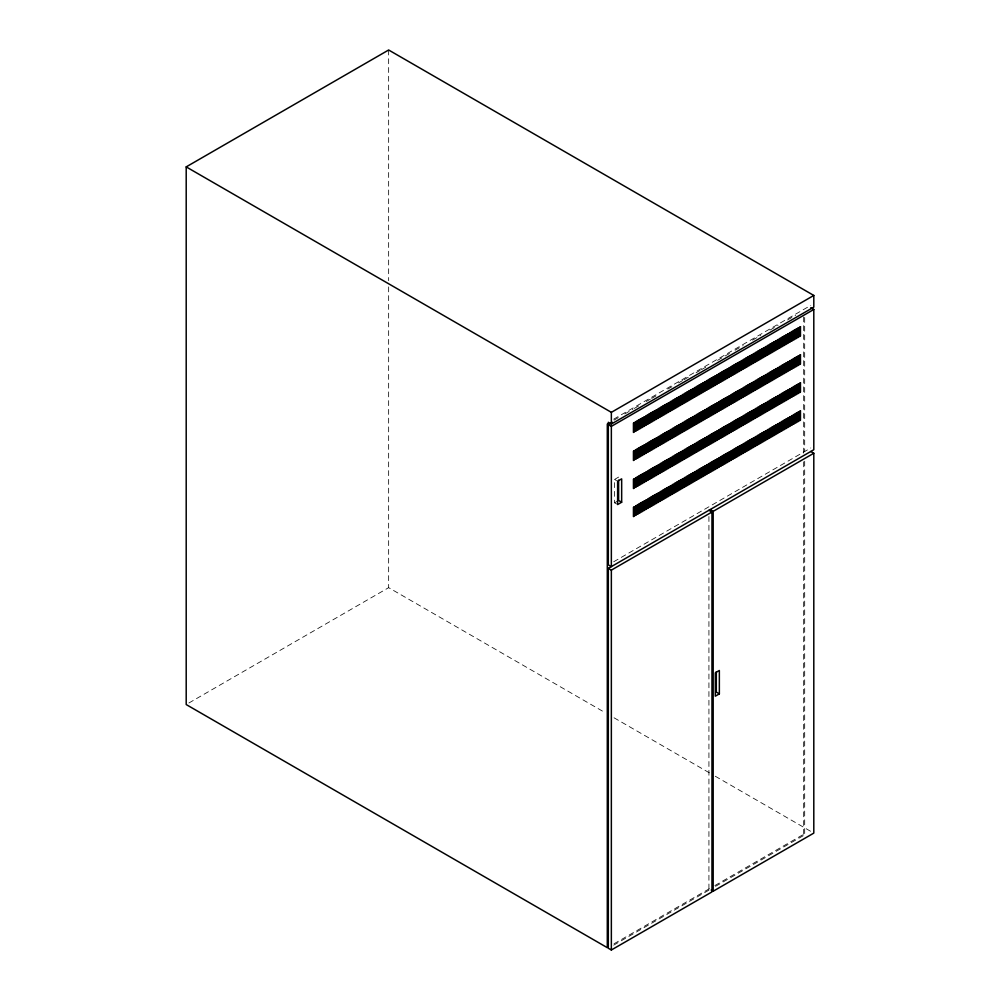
<?xml version="1.0" encoding="UTF-8"?>
<svg xmlns="http://www.w3.org/2000/svg" width="1000" height="1000" viewBox="0 0 1000 1000"><rect width="100%" height="100%" fill="white"/><g stroke="black" fill="none" stroke-linecap="round" stroke-linejoin="round"><path stroke-width="0.75" stroke-dasharray="5 3.75" d="M613.713 419.15L810.763 305.387M614.025 420.138L619.4 417.038M624.788 413.925L632.85 409.263M634.2 408.488L640.925 404.613M646.3 401.5L650.337 399.175M651.688 398.4L658.413 394.513M667.825 389.075L671.862 386.75M678.587 382.863L682.625 380.538M683.962 379.762L689.35 376.65M696.075 372.775L700.1 370.438M701.45 369.663L708.175 365.788M717.588 360.35L729.7 353.363M735.075 350.25L743.15 345.588M752.562 340.15L760.625 335.5M770.05 330.062L778.112 325.4M787.525 319.962L795.6 315.312M188.9 702.987L388.65 587.663L604.6 712.337M616.6 503.975L614.587 502.8L614.587 479.425L618.625 477.088M614.587 502.8L618.625 500.462M613.688 561.763L810.763 447.987M614.025 943.775L709.525 888.65M714.9 885.537L803.675 834.287L804.688 834.875L804.688 461.225M613.675 945.15L710.138 889.45M715.537 886.338L804.688 834.875M614.587 479.425L616.6 480.6M614.05 717.8L709.875 773.112M715.275 776.237L811.1 831.562M804.688 317.462L804.688 451.488M803.675 316.875L803.675 454.025M803.675 461.812L803.675 834.287M708.925 516.512L708.925 890.163M388.65 50L388.65 280.65M388.65 286.887L388.65 587.663"/><path stroke-width="1.5" d="M611.35 426.362L607.3 424.025L607.3 947.663L186.2 704.55L186.2 166.887L388.65 50L813.8 295.45L813.8 307.137L611.35 424.025L608.312 422.275L608.312 564.862L611.35 566.625L611.35 426.362L813.8 309.475L813.8 449.738L608.312 568.375L608.312 948.25L611.35 950L711.963 891.912L711.963 512.038L708.925 510.288M186.2 166.887L611.35 412.337L813.8 295.45M608.312 424.613L612.35 422.275M621.663 502.225L617.612 504.562L617.612 481.188L621.663 478.85L621.663 502.225L618.625 500.462L618.625 480.213M608.312 568.375L611.35 570.125L711.963 512.038M710.138 509.588L713.175 511.337L813.8 453.25L813.8 833.112L713.175 891.213L711.15 890.037M719.35 693.85L715.3 696.188L715.3 672.812L719.35 670.475L719.35 693.85L716.312 692.1L716.312 671.838M810.763 307.725L813.8 309.475M810.763 451.488L813.8 453.25M713.175 511.337L713.175 891.213M611.35 412.337L611.35 424.025M611.35 570.125L611.35 950M634.45 422.512L633.438 423.1L633.438 432.45L634.45 431.863L634.45 422.512M636.475 421.35L635.462 421.938L635.462 431.287L636.475 430.7L636.475 421.35M638.5 420.175L637.487 420.763L637.487 430.112L638.5 429.525L638.5 420.175M640.525 419.012L639.513 419.6L639.513 428.95L640.525 428.363L640.525 419.012M642.55 417.837L641.538 418.425L641.538 427.775L642.55 427.188L642.55 417.837M644.575 416.675L643.562 417.25L643.562 426.613L644.575 426.025L644.575 416.675M646.6 415.5L645.588 416.087L645.588 425.438L646.6 424.85L646.6 415.5M648.625 414.338L647.613 414.913L647.613 424.275L648.625 423.688L648.625 414.338M650.65 413.162L649.638 413.75L649.638 423.1L650.65 422.512L650.65 413.162M652.675 412L651.663 412.575L651.663 421.938L652.675 421.35L652.675 412M654.7 410.825L653.688 411.413L653.688 420.763L654.7 420.175L654.7 410.825M656.725 409.663L655.713 410.238L655.713 419.6L656.725 419.012L656.725 409.663M658.75 408.488L657.738 409.075L657.738 418.425L658.75 417.837L658.75 408.488M660.775 407.325L659.762 407.9L659.762 417.262L660.775 416.675L660.775 407.325M662.8 406.15L661.787 406.737L661.787 416.087L662.8 415.5L662.8 406.15M664.825 404.988L663.812 405.562L663.812 414.913L664.825 414.338L664.825 404.988M666.85 403.812L665.837 404.4L665.837 413.75L666.85 413.162L666.85 403.812M668.875 402.65L667.862 403.225L667.862 412.575L668.875 412L668.875 402.65M670.9 401.475L669.887 402.062L669.887 411.413L670.9 410.825L670.9 401.475M672.925 400.312L671.912 400.887L671.912 410.238L672.925 409.663L672.925 400.312M674.95 399.137L673.938 399.725L673.938 409.075L674.95 408.488L674.95 399.137M676.975 397.975L675.962 398.55L675.962 407.9L676.975 407.325L676.975 397.975M679 396.8L677.987 397.388L677.987 406.737L679 406.15L679 396.8M681.012 395.637L680 396.213L680 405.562L681.012 404.988L681.012 395.637M683.037 394.462L682.025 395.05L682.025 404.4L683.037 403.812L683.037 394.462M685.062 393.3L684.05 393.875L684.05 403.225L685.062 402.65L685.062 393.3M687.087 392.125L686.075 392.713L686.075 402.062L687.087 401.475L687.087 392.125M689.112 390.962L688.1 391.538L688.1 400.887L689.112 400.312L689.112 390.962M691.137 389.787L690.125 390.375L690.125 399.725L691.137 399.137L691.137 389.787M693.162 388.625L692.15 389.2L692.15 398.55L693.162 397.975L693.162 388.625M695.188 387.45L694.175 388.038L694.175 397.388L695.188 396.8L695.188 387.45M697.212 386.287L696.2 386.863L696.2 396.213L697.212 395.637L697.212 386.287M699.237 385.112L698.225 385.7L698.225 395.05L699.237 394.462L699.237 385.112M701.263 383.95L700.25 384.525L700.25 393.875L701.263 393.3L701.263 383.95M703.288 382.775L702.275 383.363L702.275 392.713L703.288 392.125L703.288 382.775M705.312 381.613L704.3 382.188L704.3 391.538L705.312 390.962L705.312 381.613M707.337 380.438L706.325 381.025L706.325 390.375L707.337 389.787L707.337 380.438M709.362 379.275L708.35 379.85L708.35 389.2L709.362 388.625L709.362 379.275M711.388 378.1L710.375 378.688L710.375 388.038L711.388 387.45L711.388 378.1M713.413 376.938L712.4 377.512L712.4 386.863L713.413 386.287L713.413 376.938M715.438 375.763L714.425 376.35L714.425 385.7L715.438 385.112L715.438 375.763M717.463 374.6L716.45 375.175L716.45 384.525L717.463 383.95L717.463 374.6M719.488 373.425L718.475 374.012L718.475 383.363L719.488 382.775L719.488 373.425M721.513 372.262L720.5 372.837L720.5 382.188L721.513 381.613L721.513 372.262M723.538 371.087L722.525 371.675L722.525 381.025L723.538 380.438L723.538 371.087M725.562 369.925L724.55 370.5L724.55 379.85L725.562 379.275L725.562 369.925M727.588 368.75L726.575 369.338L726.575 378.688L727.588 378.1L727.588 368.75M729.6 367.575L728.587 368.162L728.587 377.512L729.6 376.938L729.6 367.575M731.625 366.413L730.612 367L730.612 376.35L731.625 375.763L731.625 366.413M733.65 365.238L732.638 365.825L732.638 375.175L733.65 374.6L733.65 365.238M735.675 364.075L734.663 364.663L734.663 374.012L735.675 373.425L735.675 364.075M737.7 362.9L736.688 363.488L736.688 372.837L737.7 372.262L737.7 362.9M739.725 361.737L738.713 362.325L738.713 371.675L739.725 371.087L739.725 361.737M741.75 360.562L740.738 361.15L740.738 370.5L741.75 369.925L741.75 360.562M743.775 359.4L742.763 359.988L742.763 369.338L743.775 368.75L743.775 359.4M745.8 358.225L744.788 358.812L744.788 368.162L745.8 367.587L745.8 358.225M747.825 357.062L746.812 357.65L746.812 367L747.825 366.413L747.825 357.062M749.85 355.887L748.838 356.475L748.838 365.825L749.85 365.238L749.85 355.887M751.875 354.725L750.863 355.312L750.863 364.663L751.875 364.075L751.875 354.725M753.9 353.55L752.887 354.137L752.887 363.488L753.9 362.9L753.9 353.55M755.925 352.388L754.912 352.975L754.912 362.325L755.925 361.737L755.925 352.388M757.95 351.213L756.938 351.8L756.938 361.15L757.95 360.562L757.95 351.213M759.975 350.05L758.962 350.637L758.962 359.988L759.975 359.4L759.975 350.05M762 348.875L760.987 349.462L760.987 358.812L762 358.225L762 348.875M764.025 347.713L763.012 348.3L763.012 357.65L764.025 357.062L764.025 347.713M766.05 346.538L765.037 347.125L765.037 356.475L766.05 355.887L766.05 346.538M768.075 345.375L767.062 345.962L767.062 355.312L768.075 354.725L768.075 345.375M770.1 344.2L769.087 344.787L769.087 354.137L770.1 353.55L770.1 344.2M772.125 343.038L771.112 343.625L771.112 352.975L772.125 352.388L772.125 343.038M774.15 341.863L773.138 342.45L773.138 351.8L774.15 351.213L774.15 341.863M776.175 340.7L775.163 341.287L775.163 350.637L776.175 350.05L776.175 340.7M778.188 339.525L777.175 340.112L777.175 349.462L778.188 348.875L778.188 339.525M780.212 338.363L779.2 338.95L779.2 348.3L780.212 347.713L780.212 338.363M782.237 337.188L781.225 337.775L781.225 347.125L782.237 346.538L782.237 337.188M784.262 336.025L783.25 336.613L783.25 345.962L784.262 345.375L784.262 336.025M786.287 334.85L785.275 335.438L785.275 344.787L786.287 344.2L786.287 334.85M788.312 333.688L787.3 334.275L787.3 343.625L788.312 343.038L788.312 333.688M790.337 332.512L789.325 333.1L789.325 342.45L790.337 341.863L790.337 332.512M792.362 331.35L791.35 331.938L791.35 341.287L792.362 340.7L792.362 331.35M794.388 330.175L793.375 330.763L793.375 340.112L794.388 339.525L794.388 330.175M796.413 329.012L795.4 329.6L795.4 338.95L796.413 338.363L796.413 329.012M798.438 327.837L797.425 328.425L797.425 337.775L798.438 337.188L798.438 327.837M800.462 326.675L799.45 327.262L799.45 336.613L800.462 336.025L800.462 326.675M634.45 450.562L633.438 451.15L633.438 460.5L634.45 459.913L634.45 450.562M636.475 449.4L635.462 449.988L635.462 459.338L636.475 458.75L636.475 449.4M638.5 448.225L637.487 448.812L637.487 458.162L638.5 457.575L638.5 448.225M640.525 447.062L639.513 447.65L639.513 457L640.525 456.413L640.525 447.062M642.55 445.887L641.538 446.475L641.538 455.825L642.55 455.238L642.55 445.887M644.575 444.725L643.562 445.312L643.562 454.663L644.575 454.075L644.575 444.725M646.6 443.55L645.588 444.137L645.588 453.488L646.6 452.9L646.6 443.55M648.625 442.388L647.613 442.975L647.613 452.325L648.625 451.737L648.625 442.388M650.65 441.213L649.638 441.8L649.638 451.15L650.65 450.562L650.65 441.213M652.675 440.05L651.663 440.637L651.663 449.988L652.675 449.4L652.675 440.05M654.7 438.875L653.688 439.462L653.688 448.812L654.7 448.225L654.7 438.875M656.725 437.713L655.713 438.3L655.713 447.65L656.725 447.062L656.725 437.713M658.75 436.538L657.738 437.125L657.738 446.475L658.75 445.887L658.75 436.538M660.775 435.375L659.762 435.962L659.762 445.312L660.775 444.725L660.775 435.375M662.8 434.2L661.787 434.787L661.787 444.137L662.8 443.55L662.8 434.2M664.825 433.038L663.812 433.625L663.812 442.975L664.825 442.388L664.825 433.038M666.85 431.863L665.837 432.45L665.837 441.8L666.85 441.213L666.85 431.863M668.875 430.7L667.862 431.287L667.862 440.637L668.875 440.05L668.875 430.7M670.9 429.525L669.887 430.112L669.887 439.462L670.9 438.875L670.9 429.525M672.925 428.363L671.912 428.95L671.912 438.3L672.925 437.713L672.925 428.363M674.95 427.188L673.938 427.775L673.938 437.125L674.95 436.538L674.95 427.188M676.975 426.025L675.962 426.613L675.962 435.962L676.975 435.375L676.975 426.025M679 424.85L677.987 425.438L677.987 434.787L679 434.2L679 424.85M681.012 423.688L680 424.275L680 433.625L681.012 433.038L681.012 423.688M683.037 422.512L682.025 423.1L682.025 432.45L683.037 431.863L683.037 422.512M685.062 421.35L684.05 421.938L684.05 431.287L685.062 430.7L685.062 421.35M687.087 420.175L686.075 420.763L686.075 430.112L687.087 429.525L687.087 420.175M689.112 419.012L688.1 419.6L688.1 428.95L689.112 428.363L689.112 419.012M691.137 417.837L690.125 418.425L690.125 427.775L691.137 427.188L691.137 417.837M693.162 416.675L692.15 417.262L692.15 426.613L693.162 426.025L693.162 416.675M695.188 415.5L694.175 416.087L694.175 425.438L695.188 424.85L695.188 415.5M697.212 414.338L696.2 414.925L696.2 424.275L697.212 423.688L697.212 414.338M699.237 413.162L698.225 413.75L698.225 423.1L699.237 422.512L699.237 413.162M701.263 412L700.25 412.575L700.25 421.938L701.263 421.35L701.263 412M703.288 410.825L702.275 411.413L702.275 420.763L703.288 420.175L703.288 410.825M705.312 409.663L704.3 410.238L704.3 419.6L705.312 419.012L705.312 409.663M707.337 408.488L706.325 409.075L706.325 418.425L707.337 417.837L707.337 408.488M709.362 407.325L708.35 407.9L708.35 417.262L709.362 416.675L709.362 407.325M711.388 406.15L710.375 406.737L710.375 416.087L711.388 415.5L711.388 406.15M713.413 404.988L712.4 405.562L712.4 414.925L713.413 414.338L713.413 404.988M715.438 403.812L714.425 404.4L714.425 413.75L715.438 413.162L715.438 403.812M717.463 402.65L716.45 403.225L716.45 412.587L717.463 412L717.463 402.65M719.488 401.475L718.475 402.062L718.475 411.413L719.488 410.825L719.488 401.475M721.513 400.312L720.5 400.887L720.5 410.238L721.513 409.663L721.513 400.312M723.538 399.137L722.525 399.725L722.525 409.075L723.538 408.488L723.538 399.137M725.562 397.975L724.55 398.55L724.55 407.9L725.562 407.325L725.562 397.975M727.588 396.8L726.575 397.388L726.575 406.737L727.588 406.15L727.588 396.8M729.6 395.637L728.587 396.213L728.587 405.562L729.6 404.988L729.6 395.637M731.625 394.462L730.612 395.05L730.612 404.4L731.625 403.812L731.625 394.462M733.65 393.3L732.638 393.875L732.638 403.225L733.65 402.65L733.65 393.3M735.675 392.125L734.663 392.713L734.663 402.062L735.675 401.475L735.675 392.125M737.7 390.962L736.688 391.538L736.688 400.887L737.7 400.312L737.7 390.962M739.725 389.787L738.713 390.375L738.713 399.725L739.725 399.137L739.725 389.787M741.75 388.625L740.738 389.2L740.738 398.55L741.75 397.975L741.75 388.625M743.775 387.45L742.763 388.038L742.763 397.388L743.775 396.8L743.775 387.45M745.8 386.287L744.788 386.863L744.788 396.213L745.8 395.637L745.8 386.287M747.825 385.112L746.812 385.7L746.812 395.05L747.825 394.462L747.825 385.112M749.85 383.95L748.838 384.525L748.838 393.875L749.85 393.3L749.85 383.95M751.875 382.775L750.863 383.363L750.863 392.713L751.875 392.125L751.875 382.775M753.9 381.613L752.887 382.188L752.887 391.538L753.9 390.962L753.9 381.613M755.925 380.438L754.912 381.025L754.912 390.375L755.925 389.787L755.925 380.438M757.95 379.275L756.938 379.85L756.938 389.2L757.95 388.625L757.95 379.275M759.975 378.1L758.962 378.688L758.962 388.038L759.975 387.45L759.975 378.1M762 376.938L760.987 377.512L760.987 386.863L762 386.287L762 376.938M764.025 375.763L763.012 376.35L763.012 385.7L764.025 385.112L764.025 375.763M766.05 374.6L765.037 375.175L765.037 384.525L766.05 383.95L766.05 374.6M768.075 373.425L767.062 374.012L767.062 383.363L768.075 382.775L768.075 373.425M770.1 372.262L769.087 372.837L769.087 382.188L770.1 381.613L770.1 372.262M772.125 371.087L771.112 371.675L771.112 381.025L772.125 380.438L772.125 371.087M774.15 369.925L773.138 370.5L773.138 379.85L774.15 379.275L774.15 369.925M776.175 368.75L775.163 369.338L775.163 378.688L776.175 378.1L776.175 368.75M778.188 367.587L777.175 368.162L777.175 377.512L778.188 376.938L778.188 367.587M780.212 366.413L779.2 367L779.2 376.35L780.212 375.763L780.212 366.413M782.237 365.25L781.225 365.825L781.225 375.175L782.237 374.6L782.237 365.25M784.262 364.075L783.25 364.663L783.25 374.012L784.262 373.425L784.262 364.075M786.287 362.912L785.275 363.488L785.275 372.837L786.287 372.262L786.287 362.912M788.312 361.737L787.3 362.325L787.3 371.675L788.312 371.087L788.312 361.737M790.337 360.562L789.325 361.15L789.325 370.5L790.337 369.925L790.337 360.562M792.362 359.4L791.35 359.988L791.35 369.338L792.362 368.75L792.362 359.4M794.388 358.225L793.375 358.812L793.375 368.162L794.388 367.587L794.388 358.225M796.413 357.062L795.4 357.65L795.4 367L796.413 366.413L796.413 357.062M798.438 355.887L797.425 356.475L797.425 365.825L798.438 365.25L798.438 355.887M800.462 354.725L799.45 355.312L799.45 364.663L800.462 364.075L800.462 354.725M634.45 478.625L633.438 479.2L633.438 488.55L634.45 487.975L634.45 478.625M636.475 477.45L635.462 478.038L635.462 487.388L636.475 486.8L636.475 477.45M638.5 476.287L637.487 476.863L637.487 486.213L638.5 485.637L638.5 476.287M640.525 475.112L639.513 475.7L639.513 485.05L640.525 484.462L640.525 475.112M642.55 473.95L641.538 474.525L641.538 483.875L642.55 483.3L642.55 473.95M644.575 472.775L643.562 473.363L643.562 482.713L644.575 482.125L644.575 472.775M646.6 471.613L645.588 472.188L645.588 481.538L646.6 480.962L646.6 471.613M648.625 470.438L647.613 471.025L647.613 480.375L648.625 479.787L648.625 470.438M650.65 469.275L649.638 469.85L649.638 479.2L650.65 478.625L650.65 469.275M652.675 468.1L651.663 468.688L651.663 478.038L652.675 477.45L652.675 468.1M654.7 466.938L653.688 467.512L653.688 476.863L654.7 476.287L654.7 466.938M656.725 465.763L655.713 466.35L655.713 475.7L656.725 475.112L656.725 465.763M658.75 464.6L657.738 465.175L657.738 474.525L658.75 473.95L658.75 464.6M660.775 463.425L659.762 464.012L659.762 473.363L660.775 472.775L660.775 463.425M662.8 462.262L661.787 462.837L661.787 472.188L662.8 471.613L662.8 462.262M664.825 461.087L663.812 461.675L663.812 471.025L664.825 470.438L664.825 461.087M666.85 459.925L665.837 460.5L665.837 469.85L666.85 469.275L666.85 459.925M668.875 458.75L667.862 459.338L667.862 468.688L668.875 468.1L668.875 458.75M670.9 457.587L669.887 458.162L669.887 467.512L670.9 466.938L670.9 457.587M672.925 456.413L671.912 457L671.912 466.35L672.925 465.763L672.925 456.413M674.95 455.238L673.938 455.825L673.938 465.175L674.95 464.6L674.95 455.238M676.975 454.075L675.962 454.663L675.962 464.012L676.975 463.425L676.975 454.075M679 452.9L677.987 453.488L677.987 462.837L679 462.262L679 452.9M681.012 451.737L680 452.325L680 461.675L681.012 461.087L681.012 451.737M683.037 450.562L682.025 451.15L682.025 460.5L683.037 459.925L683.037 450.562M685.062 449.4L684.05 449.988L684.05 459.338L685.062 458.75L685.062 449.4M687.087 448.225L686.075 448.812L686.075 458.162L687.087 457.587L687.087 448.225M689.112 447.062L688.1 447.65L688.1 457L689.112 456.413L689.112 447.062M691.137 445.887L690.125 446.475L690.125 455.825L691.137 455.25L691.137 445.887M693.162 444.725L692.15 445.312L692.15 454.663L693.162 454.075L693.162 444.725M695.188 443.55L694.175 444.137L694.175 453.488L695.188 452.9L695.188 443.55M697.212 442.388L696.2 442.975L696.2 452.325L697.212 451.737L697.212 442.388M699.237 441.213L698.225 441.8L698.225 451.15L699.237 450.562L699.237 441.213M701.263 440.05L700.25 440.637L700.25 449.988L701.263 449.4L701.263 440.05M703.288 438.875L702.275 439.462L702.275 448.812L703.288 448.225L703.288 438.875M705.312 437.713L704.3 438.3L704.3 447.65L705.312 447.062L705.312 437.713M707.337 436.538L706.325 437.125L706.325 446.475L707.337 445.887L707.337 436.538M709.362 435.375L708.35 435.962L708.35 445.312L709.362 444.725L709.362 435.375M711.388 434.2L710.375 434.787L710.375 444.137L711.388 443.55L711.388 434.2M713.413 433.038L712.4 433.625L712.4 442.975L713.413 442.388L713.413 433.038M715.438 431.863L714.425 432.45L714.425 441.8L715.438 441.213L715.438 431.863M717.463 430.7L716.45 431.287L716.45 440.637L717.463 440.05L717.463 430.7M719.488 429.525L718.475 430.112L718.475 439.462L719.488 438.875L719.488 429.525M721.513 428.363L720.5 428.95L720.5 438.3L721.513 437.713L721.513 428.363M723.538 427.188L722.525 427.775L722.525 437.125L723.538 436.538L723.538 427.188M725.562 426.025L724.55 426.613L724.55 435.962L725.562 435.375L725.562 426.025M727.588 424.85L726.575 425.438L726.575 434.787L727.588 434.2L727.588 424.85M729.6 423.688L728.587 424.275L728.587 433.625L729.6 433.038L729.6 423.688M731.625 422.512L730.612 423.1L730.612 432.45L731.625 431.863L731.625 422.512M733.65 421.35L732.638 421.938L732.638 431.287L733.65 430.7L733.65 421.35M735.675 420.175L734.663 420.763L734.663 430.112L735.675 429.525L735.675 420.175M737.7 419.012L736.688 419.6L736.688 428.95L737.7 428.363L737.7 419.012M739.725 417.837L738.713 418.425L738.713 427.775L739.725 427.188L739.725 417.837M741.75 416.675L740.738 417.262L740.738 426.613L741.75 426.025L741.75 416.675M743.775 415.5L742.763 416.087L742.763 425.438L743.775 424.85L743.775 415.5M745.8 414.338L744.788 414.925L744.788 424.275L745.8 423.688L745.8 414.338M747.825 413.162L746.812 413.75L746.812 423.1L747.825 422.512L747.825 413.162M749.85 412L748.838 412.587L748.838 421.938L749.85 421.35L749.85 412M751.875 410.825L750.863 411.413L750.863 420.763L751.875 420.175L751.875 410.825M753.9 409.663L752.887 410.25L752.887 419.6L753.9 419.012L753.9 409.663M755.925 408.488L754.912 409.075L754.912 418.425L755.925 417.837L755.925 408.488M757.95 407.325L756.938 407.912L756.938 417.262L757.95 416.675L757.95 407.325M759.975 406.15L758.962 406.737L758.962 416.087L759.975 415.5L759.975 406.15M762 404.988L760.987 405.562L760.987 414.925L762 414.338L762 404.988M764.025 403.812L763.012 404.4L763.012 413.75L764.025 413.162L764.025 403.812M766.05 402.65L765.037 403.225L765.037 412.587L766.05 412L766.05 402.65M768.075 401.475L767.062 402.062L767.062 411.413L768.075 410.825L768.075 401.475M770.1 400.312L769.087 400.887L769.087 410.25L770.1 409.663L770.1 400.312M772.125 399.137L771.112 399.725L771.112 409.075L772.125 408.488L772.125 399.137M774.15 397.975L773.138 398.55L773.138 407.912L774.15 407.325L774.15 397.975M776.175 396.8L775.163 397.388L775.163 406.737L776.175 406.15L776.175 396.8M778.188 395.637L777.175 396.213L777.175 405.575L778.188 404.988L778.188 395.637M780.212 394.462L779.2 395.05L779.2 404.4L780.212 403.812L780.212 394.462M782.237 393.3L781.225 393.875L781.225 403.225L782.237 402.65L782.237 393.3M784.262 392.125L783.25 392.713L783.25 402.062L784.262 401.475L784.262 392.125M786.287 390.962L785.275 391.538L785.275 400.887L786.287 400.312L786.287 390.962M788.312 389.787L787.3 390.375L787.3 399.725L788.312 399.137L788.312 389.787M790.337 388.625L789.325 389.2L789.325 398.55L790.337 397.975L790.337 388.625M792.362 387.45L791.35 388.038L791.35 397.388L792.362 396.8L792.362 387.45M794.388 386.287L793.375 386.863L793.375 396.213L794.388 395.637L794.388 386.287M796.413 385.112L795.4 385.7L795.4 395.05L796.413 394.462L796.413 385.112M798.438 383.95L797.425 384.525L797.425 393.875L798.438 393.3L798.438 383.95M800.462 382.775L799.45 383.363L799.45 392.713L800.462 392.125L800.462 382.775M634.45 506.675L633.438 507.262L633.438 516.613L634.45 516.025L634.45 506.675M636.475 505.5L635.462 506.087L635.462 515.438L636.475 514.85L636.475 505.5M638.5 504.338L637.487 504.925L637.487 514.275L638.5 513.688L638.5 504.338M640.525 503.162L639.513 503.75L639.513 513.1L640.525 512.513L640.525 503.162M642.55 502L641.538 502.587L641.538 511.938L642.55 511.35L642.55 502M644.575 500.825L643.562 501.413L643.562 510.763L644.575 510.175L644.575 500.825M646.6 499.663L645.588 500.238L645.588 509.6L646.6 509.012L646.6 499.663M648.625 498.488L647.613 499.075L647.613 508.425L648.625 507.837L648.625 498.488M650.65 497.325L649.638 497.9L649.638 507.262L650.65 506.675L650.65 497.325M652.675 496.15L651.663 496.737L651.663 506.087L652.675 505.5L652.675 496.15M654.7 494.988L653.688 495.562L653.688 504.925L654.7 504.338L654.7 494.988M656.725 493.812L655.713 494.4L655.713 503.75L656.725 503.162L656.725 493.812M658.75 492.65L657.738 493.225L657.738 502.587L658.75 502L658.75 492.65M660.775 491.475L659.762 492.062L659.762 501.413L660.775 500.825L660.775 491.475M662.8 490.312L661.787 490.887L661.787 500.25L662.8 499.663L662.8 490.312M664.825 489.137L663.812 489.725L663.812 499.075L664.825 498.488L664.825 489.137M666.85 487.975L665.837 488.55L665.837 497.9L666.85 497.325L666.85 487.975M668.875 486.8L667.862 487.388L667.862 496.737L668.875 496.15L668.875 486.8M670.9 485.637L669.887 486.213L669.887 495.562L670.9 494.988L670.9 485.637M672.925 484.462L671.912 485.05L671.912 494.4L672.925 493.812L672.925 484.462M674.95 483.3L673.938 483.875L673.938 493.225L674.95 492.65L674.95 483.3M676.975 482.125L675.962 482.713L675.962 492.062L676.975 491.475L676.975 482.125M679 480.962L677.987 481.538L677.987 490.887L679 490.312L679 480.962M681.012 479.787L680 480.375L680 489.725L681.012 489.137L681.012 479.787M683.037 478.625L682.025 479.2L682.025 488.55L683.037 487.975L683.037 478.625M685.062 477.45L684.05 478.038L684.05 487.388L685.062 486.8L685.062 477.45M687.087 476.287L686.075 476.863L686.075 486.213L687.087 485.637L687.087 476.287M689.112 475.112L688.1 475.7L688.1 485.05L689.112 484.462L689.112 475.112M691.137 473.95L690.125 474.525L690.125 483.875L691.137 483.3L691.137 473.95M693.162 472.775L692.15 473.363L692.15 482.713L693.162 482.125L693.162 472.775M695.188 471.613L694.175 472.188L694.175 481.538L695.188 480.962L695.188 471.613M697.212 470.438L696.2 471.025L696.2 480.375L697.212 479.787L697.212 470.438M699.237 469.275L698.225 469.85L698.225 479.2L699.237 478.625L699.237 469.275M701.263 468.1L700.25 468.688L700.25 478.038L701.263 477.45L701.263 468.1M703.288 466.938L702.275 467.512L702.275 476.863L703.288 476.287L703.288 466.938M705.312 465.763L704.3 466.35L704.3 475.7L705.312 475.112L705.312 465.763M707.337 464.6L706.325 465.175L706.325 474.525L707.337 473.95L707.337 464.6M709.362 463.425L708.35 464.012L708.35 473.363L709.362 472.775L709.362 463.425M711.388 462.262L710.375 462.837L710.375 472.188L711.388 471.613L711.388 462.262M713.413 461.087L712.4 461.675L712.4 471.025L713.413 470.438L713.413 461.087M715.438 459.925L714.425 460.5L714.425 469.85L715.438 469.275L715.438 459.925M717.463 458.75L716.45 459.338L716.45 468.688L717.463 468.1L717.463 458.75M719.488 457.587L718.475 458.162L718.475 467.512L719.488 466.938L719.488 457.587M721.513 456.413L720.5 457L720.5 466.35L721.513 465.763L721.513 456.413M723.538 455.25L722.525 455.825L722.525 465.175L723.538 464.6L723.538 455.25M725.562 454.075L724.55 454.663L724.55 464.012L725.562 463.425L725.562 454.075M727.588 452.912L726.575 453.488L726.575 462.837L727.588 462.262L727.588 452.912M729.6 451.737L728.587 452.325L728.587 461.675L729.6 461.087L729.6 451.737M731.625 450.562L730.612 451.15L730.612 460.5L731.625 459.925L731.625 450.562M733.65 449.4L732.638 449.988L732.638 459.338L733.65 458.75L733.65 449.4M735.675 448.225L734.663 448.812L734.663 458.162L735.675 457.587L735.675 448.225M737.7 447.062L736.688 447.65L736.688 457L737.7 456.413L737.7 447.062M739.725 445.887L738.713 446.475L738.713 455.825L739.725 455.25L739.725 445.887M741.75 444.725L740.738 445.312L740.738 454.663L741.75 454.075L741.75 444.725M743.775 443.55L742.763 444.137L742.763 453.488L743.775 452.912L743.775 443.55M745.8 442.388L744.788 442.975L744.788 452.325L745.8 451.737L745.8 442.388M747.825 441.213L746.812 441.8L746.812 451.15L747.825 450.575L747.825 441.213M749.85 440.05L748.838 440.637L748.838 449.988L749.85 449.4L749.85 440.05M751.875 438.875L750.863 439.462L750.863 448.812L751.875 448.225L751.875 438.875M753.9 437.713L752.887 438.3L752.887 447.65L753.9 447.062L753.9 437.713M755.925 436.538L754.912 437.125L754.912 446.475L755.925 445.887L755.925 436.538M757.95 435.375L756.938 435.962L756.938 445.312L757.95 444.725L757.95 435.375M759.975 434.2L758.962 434.787L758.962 444.137L759.975 443.55L759.975 434.2M762 433.038L760.987 433.625L760.987 442.975L762 442.388L762 433.038M764.025 431.863L763.012 432.45L763.012 441.8L764.025 441.213L764.025 431.863M766.05 430.7L765.037 431.287L765.037 440.637L766.05 440.05L766.05 430.7M768.075 429.525L767.062 430.112L767.062 439.462L768.075 438.875L768.075 429.525M770.1 428.363L769.087 428.95L769.087 438.3L770.1 437.713L770.1 428.363M772.125 427.188L771.112 427.775L771.112 437.125L772.125 436.538L772.125 427.188M774.15 426.025L773.138 426.613L773.138 435.962L774.15 435.375L774.15 426.025M776.175 424.85L775.163 425.438L775.163 434.787L776.175 434.2L776.175 424.85M778.188 423.688L777.175 424.275L777.175 433.625L778.188 433.038L778.188 423.688M780.212 422.512L779.2 423.1L779.2 432.45L780.212 431.863L780.212 422.512M782.237 421.35L781.225 421.938L781.225 431.287L782.237 430.7L782.237 421.35M784.262 420.175L783.25 420.763L783.25 430.112L784.262 429.525L784.262 420.175M786.287 419.012L785.275 419.6L785.275 428.95L786.287 428.363L786.287 419.012M788.312 417.837L787.3 418.425L787.3 427.775L788.312 427.188L788.312 417.837M790.337 416.675L789.325 417.262L789.325 426.613L790.337 426.025L790.337 416.675M792.362 415.5L791.35 416.087L791.35 425.438L792.362 424.85L792.362 415.5M794.388 414.338L793.375 414.925L793.375 424.275L794.388 423.688L794.388 414.338M796.413 413.162L795.4 413.75L795.4 423.1L796.413 422.512L796.413 413.162M798.438 412L797.425 412.587L797.425 421.938L798.438 421.35L798.438 412M800.462 410.825L799.45 411.413L799.45 420.763L800.462 420.175L800.462 410.825"/></g></svg>
